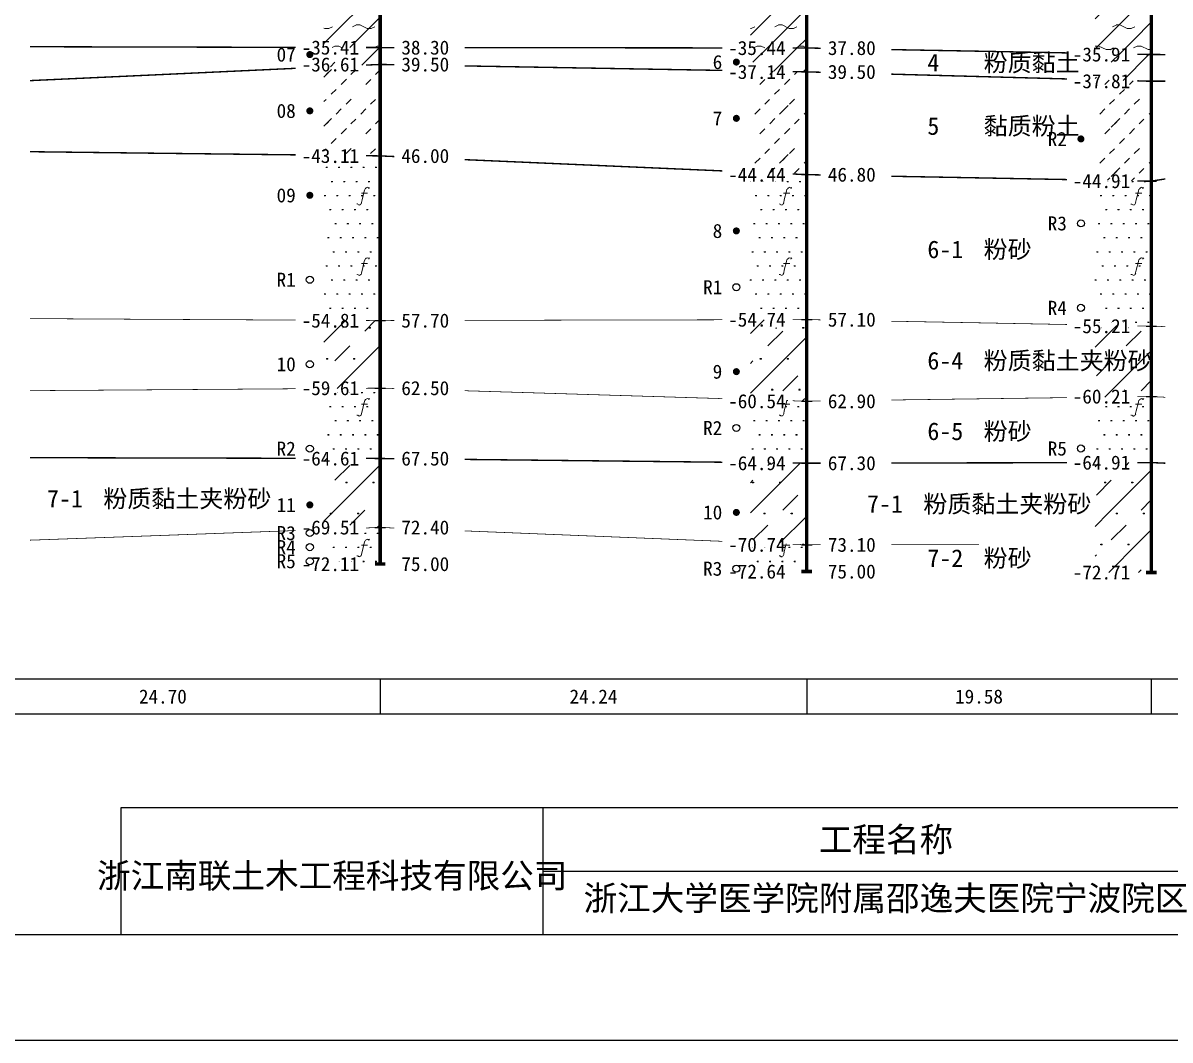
# Model space of a CAD drawing. Extents: x -37 to 3540, y -1485 to 297.
# Drawn here: x 2604 to 2767, y -1188 to -1043.5 of the extents above; entities that cross this region are included whole.
import ezdxf
from ezdxf.enums import TextEntityAlignment as Align

# ---------------------------------------------------------------- set-up
doc = ezdxf.new("R2010")
doc.units = 0
doc.layers.get('0').update_dxf_attribs({"linetype": 'CONTINUOUS'})
for name, color, linetype in [('FRAME', 7, 'CONTINUOUS'), ('HOLE', 41, 'CONTINUOUS'), ('RULER', 7, 'CONTINUOUS'), ('SAMPLE', 1, 'CONTINUOUS'), ('STRATUM', 241, 'CONTINUOUS')]:
    doc.layers.add(name, color=color, linetype=linetype)
doc.layers.add('HATCH', color=7, linetype='CONTINUOUS', lineweight=13)
doc.styles.add('ST', font='')
doc.styles.get('ST').set_extended_font_data('SimSun')
pattern_1 = [(45, (2352.4367, -1188), (-2.12132, 2.12132), [10, 0]), (26.565, (2353.5108, -1188.2536), (5.999823, 5.999812), [0.567, -12.849]), (0, (2352.944, -1188.2536), (0, 6), [0.567, -5.433]), (26.565, (2350.8554, -1188), (5.999823, 5.999812), [0.567, -12.849]), (0, (2351.3625, -1187.7464), (0, 6), [0.567, -5.433]), (153.435, (2352.9438, -1188.2536), (-5.999818, -5e-06), [1.134, -12.2826]), (26.565, (2356.5108, -1185.2536), (5.999823, 5.999812), [0.567, -12.849]), (0, (2355.944, -1185.2536), (0, 6), [0.567, -5.433]), (26.565, (2353.8554, -1185), (5.999823, 5.999812), [0.567, -12.849]), (0, (2354.3625, -1184.7464), (0, 6), [0.567, -5.433]), (153.435, (2355.9438, -1185.2536), (-5.999818, -5e-06), [1.134, -12.2826])]
pattern_2 = [(45, (2352.4367, -1188), (-4.24264, 4.24264), [10, 0]), (45, (2353.4977, -1191.182), (-2.12132, 6.36396), [3, -3])]
pattern_3 = [(45, (2352.4367, -1188), (-6e-07, 6.99998), [0.9473, -8.9522]), (45, (2353.8367, -1186.6), (-6e-07, 6.99998), [0.9869, -8.9126]), (45, (2355.2367, -1185.2), (-6e-07, 6.99998), [1.06018, -8.83931]), (45, (2356.6367, -1183.8), (-6e-07, 6.99998), [0.94918, -8.95032]), (45, (2358.0367, -1182.4), (-6e-07, 6.99998), [1.0365, -8.86299]), (45, (2355.9367, -1188), (-6e-07, 6.99998), [1.01335, -8.88615]), (45, (2357.3367, -1186.6), (-6e-07, 6.99998), [1.07896, -12.12037]), (45, (2358.7367, -1185.2), (-6e-07, 6.99998), [0.99882, -8.90067]), (45, (2353.1367, -1183.8), (-4e-07, 6.99998), [1.05533, -8.84416]), (45, (2354.5367, -1182.4), (-4e-07, 6.99998), [1.0365, -8.86299])]
pattern_4 = [(82.875, (2351.602, -1189.206), (0.0003693, 10.0001764), [0.08929, -80.53371]), (143.13, (2351.703, -1189.2818), (-29.999964, 20.000054), [0.12627, -49.87373]), (172.875, (2351.8803, -1189.304), (-70.0002457, 9.9996603), [0.17857, -80.44443]), (206.565, (2352.0587, -1189.2147), (-9.999705, -9.999687), [0.19954, -22.16046]), (243.435, (2352.148, -1189.0363), (9e-06, -9.999696), [0.19954, -22.16146]), (255.964, (2352.2373, -1188.679), (-0.0002, -9.999501), [0.36813, -40.86287]), (255.964, (2352.5473, -1187.439), (-0.0002, -9.999501), [1.27838, -39.95262]), (255.964, (2352.6158, -1187.165), (-0.0002, -9.999501), [0.28235, -40.94865]), (216.87, (2352.806, -1186.9108), (-9.999982, -10.000018), [0.12627, -49.87373]), (243.435, (2352.705, -1186.9865), (9e-06, -9.999696), [0.19954, -22.16146]), (206.565, (2352.9845, -1186.8215), (-9.999705, -9.999687), [0.19954, -22.16046]), (172.875, (2353.1617, -1186.8437), (-70.0002457, 9.9996603), [0.17857, -80.44443]), (143.13, (2353.2627, -1186.9194), (-29.999964, 20.000054), [0.12627, -49.87373]), (82.875, (2353.2516, -1187.008), (0.0003693, 10.0001764), [0.08929, -80.53371]), (0, (2352.107, -1187.66), (0, 10), [0.89286, -9.10714]), (0, (2352.4617, -1188), (1, 2), [0, -1.75]), (0, (2352.4367, -1187.975), (1, 2), [0, -1.75]), (0, (2352.4367, -1188), (1, 2), [0, -1.75]), (0, (2352.4117, -1188), (1, 2), [0, -1.75]), (0, (2352.4367, -1188.025), (1, 2), [0, -1.75])]
pattern_5 = [(82.875, (2350.6005, -1190.6533), (0.000812, 22.000388), [0.1964, -177.1742]), (143.13, (2350.8228, -1190.82), (-65.99992, 44.00012), [0.2778, -109.7222]), (172.875, (2351.2126, -1190.8687), (-154.00054, 21.999253), [0.39285, -176.97775]), (206.565, (2351.605, -1190.672), (-21.99935, -21.99931), [0.439, -48.753]), (243.435, (2351.802, -1190.28), (2e-05, -21.99933), [0.439, -48.7552]), (255.964, (2351.998, -1189.494), (-0.00044, -21.9989), [0.8099, -89.8983]), (255.964, (2352.68, -1186.7656), (-0.00044, -21.9989), [2.8124, -87.8958]), (255.964, (2352.8307, -1186.163), (-0.00044, -21.9989), [0.6212, -90.087]), (216.87, (2353.2493, -1185.6037), (-21.99996, -22.00004), [0.2778, -109.7222]), (243.435, (2353.027, -1185.77), (2e-05, -21.99933), [0.439, -48.7552]), (206.565, (2353.642, -1185.407), (-21.99935, -21.99931), [0.439, -48.753]), (172.875, (2354.0317, -1185.456), (-154.00054, 21.999253), [0.39285, -176.97775]), (143.13, (2354.254, -1185.6228), (-65.99992, 44.00012), [0.2778, -109.7222]), (82.875, (2354.2296, -1185.8177), (0.000812, 22.000388), [0.1964, -177.1742]), (0, (2351.711, -1187.252), (0, 22), [1.9643, -20.0357]), (0, (2352.4917, -1188), (2.2, 4.4), [0, -3.85]), (0, (2352.4367, -1187.945), (2.2, 4.4), [0, -3.85]), (0, (2352.4367, -1188), (2.2, 4.4), [0, -3.85]), (0, (2352.3817, -1188), (2.2, 4.4), [0, -3.85]), (0, (2352.4367, -1188.055), (2.2, 4.4), [0, -3.85])]

# ---------------------------------------------------------------- blocks, each defined once
blk = doc.blocks.new('图签_A3长')
for p, q in [((0, 18), (-380, 18)), ((-380, 18), (-380, 0)), ((-320, 0), (-320, 18)), ((-320, 9), (0, 9)), ((-380, 0), (0, 0))]:
    blk.add_line(p, q)
at = {"style": 'ST'}
blk.add_text('工程名称', height=3.5, dxfattribs=at).set_placement((-271.3, 13.5), align=Align.MIDDLE_CENTER)
for tag, p in [('01＿单位名称', (-349.98, 8.36)), ('02＿工程名称', (-271.3, 5.16)), ('04＿工程编号', (-176.51, 4.65)), ('05＿日期', (-35.59, 4.65)), ('06＿图号', (-11.16, 4.91))]:
    blk.add_attdef(tag, text='', height=3.5, dxfattribs=at).set_placement(p, align=Align.MIDDLE_CENTER)
at = {"style": 'ST', "width": 0.85}
blk.add_attdef('03＿图件名称', text='', height=3, dxfattribs=at).set_placement((-205.49, 5.05), align=Align.MIDDLE_CENTER)
blk = doc.blocks.new('SampleSoilUndisturbed')
at = {"const_width": 0.5}
blk.add_lwpolyline([(-0.25, 0, 1), (0.25, 0, 1)], format="xyb", close=True, dxfattribs=at)
blk = doc.blocks.new('SampleSoilDisturbed')
blk.add_circle((0, 0), 0.5)

msp = doc.modelspace()

# ---------------------------------------------------------------- hatches: boundary and pattern name
at = {"layer": 'HATCH'}
h = msp.add_hatch(dxfattribs=at)
h.set_pattern_fill('YNNT', color=251, style=0)
h.set_pattern_definition(pattern_1)
h.paths.add_polyline_path([(2654.8, -1031.35), (2646.8, -1031.77), (2646.8, -1046.93), (2654.8, -1046.95)])
h.paths.add_polyline_path([(2642.73, -1048.44), (2652.29, -1048.44), (2652.29, -1045.5), (2642.73, -1045.5)], flags=9)
h.paths.add_polyline_path([(2642.73, -1032.84), (2652.29, -1032.84), (2652.29, -1029.9), (2642.73, -1029.9)], flags=9)
h = msp.add_hatch(dxfattribs=at)
h.set_pattern_fill('YNNT', color=251, style=0)
h.set_pattern_definition(pattern_1)
h.paths.add_polyline_path([(2764.36, -1030.93), (2756.36, -1031.31), (2756.36, -1047.78), (2764.36, -1047.93)])
h.paths.add_polyline_path([(2739.72, -1042.29), (2759.23, -1042.29), (2759.23, -1037.4), (2739.72, -1037.4)], flags=9)
h.paths.add_polyline_path([(2752.29, -1049.42), (2761.85, -1049.42), (2761.85, -1046.49), (2752.29, -1046.49)], flags=9)
h.paths.add_polyline_path([(2752.29, -1032.42), (2761.84, -1032.42), (2761.84, -1029.5), (2752.29, -1029.5)], flags=9)
h = msp.add_hatch(dxfattribs=at)
h.set_pattern_fill('YNNT', color=251, style=0)
h.set_pattern_definition(pattern_1)
h.paths.add_polyline_path([(2715.4, -1033.21), (2707.4, -1032.96), (2707.4, -1047), (2715.4, -1047.01)])
h.paths.add_polyline_path([(2703.33, -1048.5), (2712.89, -1048.5), (2712.89, -1045.56), (2703.33, -1045.56)], flags=9)
h.paths.add_polyline_path([(2703.33, -1034.7), (2712.89, -1034.7), (2712.89, -1031.76), (2703.33, -1031.76)], flags=9)
h = msp.add_hatch(dxfattribs=at)
h.set_pattern_fill('FZNT', color=32, style=0)
h.set_pattern_definition(pattern_2)
h.paths.add_polyline_path([(2654.8, -1046.95), (2646.8, -1046.93), (2646.8, -1049.72), (2654.8, -1049.35)])
h.paths.add_polyline_path([(2642.73, -1050.84), (2652.29, -1050.84), (2652.29, -1047.9), (2642.73, -1047.9)], flags=9)
h.paths.add_polyline_path([(2642.73, -1048.44), (2652.29, -1048.44), (2652.29, -1045.5), (2642.73, -1045.5)], flags=9)
h = msp.add_hatch(dxfattribs=at)
h.set_pattern_fill('FZNT', color=32, style=0)
h.set_pattern_definition(pattern_2)
h.paths.add_polyline_path([(2715.4, -1047.01), (2714.65, -1047.01), (2707.4, -1047), (2707.4, -1050.27), (2715.4, -1050.41)])
h.paths.add_polyline_path([(2703.33, -1051.9), (2712.89, -1051.9), (2712.89, -1048.96), (2703.33, -1048.96)], flags=9)
h.paths.add_polyline_path([(2703.33, -1048.5), (2712.89, -1048.5), (2712.89, -1045.56), (2703.33, -1045.56)], flags=9)
h = msp.add_hatch(dxfattribs=at)
h.set_pattern_fill('NZFT', color=52, style=0)
h.set_pattern_definition(pattern_3)
h.paths.add_polyline_path([(2654.8, -1049.35), (2646.8, -1049.72), (2646.8, -1062.25), (2654.8, -1062.35)])
h.paths.add_polyline_path([(2642.73, -1063.84), (2652.29, -1063.84), (2652.29, -1060.9), (2642.73, -1060.9)], flags=9)
h.paths.add_polyline_path([(2642.73, -1050.84), (2652.29, -1050.84), (2652.29, -1047.9), (2642.73, -1047.9)], flags=9)
h = msp.add_hatch(dxfattribs=at)
h.set_pattern_fill('FZNT', color=32, style=0)
h.set_pattern_definition(pattern_2)
h.paths.add_polyline_path([(2764.36, -1047.93), (2756.36, -1047.78), (2756.36, -1051.52), (2764.36, -1051.73)])
h.paths.add_polyline_path([(2752.29, -1053.22), (2761.85, -1053.22), (2761.85, -1050.29), (2752.29, -1050.29)], flags=9)
h.paths.add_polyline_path([(2752.29, -1049.42), (2761.85, -1049.42), (2761.85, -1046.49), (2752.29, -1046.49)], flags=9)
h = msp.add_hatch(dxfattribs=at)
h.set_pattern_fill('NZFT', color=52, style=0)
h.set_pattern_definition(pattern_3)
h.paths.add_polyline_path([(2715.4, -1050.41), (2707.4, -1050.27), (2707.4, -1064.66), (2715.4, -1065.01)])
h.paths.add_polyline_path([(2703.34, -1066.49), (2712.89, -1066.49), (2712.89, -1063.59), (2703.34, -1063.59)], flags=9)
h.paths.add_polyline_path([(2703.33, -1051.9), (2712.89, -1051.9), (2712.89, -1048.96), (2703.33, -1048.96)], flags=9)
h = msp.add_hatch(dxfattribs=at)
h.set_pattern_fill('NZFT', color=52, style=0)
h.set_pattern_definition(pattern_3)
h.paths.add_polyline_path([(2764.36, -1051.73), (2756.36, -1051.52), (2756.36, -1065.78), (2764.36, -1065.93)])
h.paths.add_polyline_path([(2752.29, -1067.42), (2761.85, -1067.42), (2761.85, -1064.49), (2752.29, -1064.49)], flags=9)
h.paths.add_polyline_path([(2752.29, -1053.22), (2761.85, -1053.22), (2761.85, -1050.29), (2752.29, -1050.29)], flags=9)
h = msp.add_hatch(dxfattribs=at)
h.set_pattern_fill('FS', color=142, style=0)
h.set_pattern_definition(pattern_4)
h.paths.add_polyline_path([(2654.8, -1062.35), (2646.8, -1062.25), (2646.8, -1085.7), (2654.8, -1085.75)])
h.paths.add_polyline_path([(2642.73, -1087.24), (2652.29, -1087.24), (2652.29, -1084.3), (2642.73, -1084.3)], flags=9)
h.paths.add_polyline_path([(2642.73, -1063.84), (2652.29, -1063.84), (2652.29, -1060.9), (2642.73, -1060.9)], flags=9)
h = msp.add_hatch(dxfattribs=at)
h.set_pattern_fill('FS', color=142, style=0)
h.set_pattern_definition(pattern_4)
h.paths.add_polyline_path([(2715.4, -1065.01), (2707.4, -1064.66), (2707.4, -1085.63), (2715.4, -1085.61)])
h.paths.add_polyline_path([(2703.34, -1087.09), (2712.89, -1087.09), (2712.89, -1084.19), (2703.34, -1084.19)], flags=9)
h.paths.add_polyline_path([(2703.34, -1066.49), (2712.89, -1066.49), (2712.89, -1063.59), (2703.34, -1063.59)], flags=9)
h = msp.add_hatch(dxfattribs=at)
h.set_pattern_fill('FS', color=142, style=0)
h.set_pattern_definition(pattern_4)
h.paths.add_polyline_path([(2764.36, -1065.93), (2756.36, -1065.78), (2756.36, -1086.38), (2764.36, -1086.54)])
h.paths.add_polyline_path([(2752.29, -1088.02), (2761.84, -1088.02), (2761.84, -1085.1), (2752.29, -1085.1)], flags=9)
h.paths.add_polyline_path([(2752.29, -1067.42), (2761.85, -1067.42), (2761.85, -1064.49), (2752.29, -1064.49)], flags=9)
h = msp.add_hatch(dxfattribs=at)
h.set_pattern_fill('FZNT', color=32, style=0)
h.set_pattern_definition(pattern_2)
h.paths.add_polyline_path([(2654.8, -1085.75), (2646.8, -1085.7), (2646.8, -1095.41), (2654.8, -1095.35)])
h.paths.add_polyline_path([(2642.73, -1096.84), (2652.29, -1096.84), (2652.29, -1093.9), (2642.73, -1093.9)], flags=9)
h.paths.add_polyline_path([(2642.73, -1087.24), (2652.29, -1087.24), (2652.29, -1084.3), (2642.73, -1084.3)], flags=9)
h = msp.add_hatch(dxfattribs=at)
h.set_pattern_fill('FS', color=32, scale=2.2, style=0)
h.set_pattern_definition(pattern_5)
h.paths.add_polyline_path([(2654.8, -1085.75), (2646.8, -1085.7), (2646.8, -1095.41), (2654.8, -1095.35)])
h.paths.add_polyline_path([(2642.73, -1096.84), (2652.29, -1096.84), (2652.29, -1093.9), (2642.73, -1093.9)], flags=9)
h.paths.add_polyline_path([(2642.73, -1087.24), (2652.29, -1087.24), (2652.29, -1084.3), (2642.73, -1084.3)], flags=9)
h = msp.add_hatch(dxfattribs=at)
h.set_pattern_fill('FZNT', color=32, style=0)
h.set_pattern_definition(pattern_2)
h.paths.add_polyline_path([(2715.4, -1085.61), (2707.4, -1085.63), (2707.4, -1096.96), (2715.4, -1097.21)])
h.paths.add_polyline_path([(2703.33, -1098.7), (2712.89, -1098.7), (2712.89, -1095.76), (2703.33, -1095.76)], flags=9)
h.paths.add_polyline_path([(2703.34, -1087.09), (2712.89, -1087.09), (2712.89, -1084.19), (2703.34, -1084.19)], flags=9)
h = msp.add_hatch(dxfattribs=at)
h.set_pattern_fill('FS', color=32, scale=2.2, style=0)
h.set_pattern_definition(pattern_5)
h.paths.add_polyline_path([(2715.4, -1085.61), (2707.4, -1085.63), (2707.4, -1096.96), (2715.4, -1097.21)])
h.paths.add_polyline_path([(2703.33, -1098.7), (2712.89, -1098.7), (2712.89, -1095.76), (2703.33, -1095.76)], flags=9)
h.paths.add_polyline_path([(2703.34, -1087.09), (2712.89, -1087.09), (2712.89, -1084.19), (2703.34, -1084.19)], flags=9)
h = msp.add_hatch(dxfattribs=at)
h.set_pattern_fill('FZNT', color=32, style=0)
h.set_pattern_definition(pattern_2)
h.paths.add_polyline_path([(2764.36, -1086.54), (2756.36, -1086.38), (2756.36, -1096.65), (2764.36, -1096.54)])
h.paths.add_polyline_path([(2739.71, -1093.89), (2766.39, -1093.89), (2766.39, -1088.95), (2739.71, -1088.95)], flags=9)
h.paths.add_polyline_path([(2752.29, -1098.02), (2761.85, -1098.02), (2761.85, -1095.09), (2752.29, -1095.09)], flags=9)
h.paths.add_polyline_path([(2752.29, -1088.02), (2761.84, -1088.02), (2761.84, -1085.1), (2752.29, -1085.1)], flags=9)
h = msp.add_hatch(dxfattribs=at)
h.set_pattern_fill('FS', color=32, scale=2.2, style=0)
h.set_pattern_definition(pattern_5)
h.paths.add_polyline_path([(2764.36, -1086.54), (2756.36, -1086.38), (2756.36, -1096.65), (2764.36, -1096.54)])
h.paths.add_polyline_path([(2739.71, -1093.89), (2766.39, -1093.89), (2766.39, -1088.95), (2739.71, -1088.95)], flags=9)
h.paths.add_polyline_path([(2752.29, -1098.02), (2761.85, -1098.02), (2761.85, -1095.09), (2752.29, -1095.09)], flags=9)
h.paths.add_polyline_path([(2752.29, -1088.02), (2761.84, -1088.02), (2761.84, -1085.1), (2752.29, -1085.1)], flags=9)
h = msp.add_hatch(dxfattribs=at)
h.set_pattern_fill('FS', color=142, style=0)
h.set_pattern_definition(pattern_4)
h.paths.add_polyline_path([(2654.8, -1095.35), (2646.8, -1095.41), (2646.8, -1105.33), (2654.8, -1105.35)])
h.paths.add_polyline_path([(2642.73, -1106.84), (2652.29, -1106.84), (2652.29, -1103.9), (2642.73, -1103.9)], flags=9)
h.paths.add_polyline_path([(2642.73, -1096.84), (2652.29, -1096.84), (2652.29, -1093.9), (2642.73, -1093.9)], flags=9)
h = msp.add_hatch(dxfattribs=at)
h.set_pattern_fill('FS', color=142, style=0)
h.set_pattern_definition(pattern_4)
h.paths.add_polyline_path([(2764.36, -1096.54), (2756.36, -1096.65), (2756.36, -1105.95), (2764.36, -1105.93)])
h.paths.add_polyline_path([(2752.29, -1107.42), (2761.85, -1107.42), (2761.85, -1104.49), (2752.29, -1104.49)], flags=9)
h.paths.add_polyline_path([(2752.29, -1098.02), (2761.85, -1098.02), (2761.85, -1095.09), (2752.29, -1095.09)], flags=9)
h = msp.add_hatch(dxfattribs=at)
h.set_pattern_fill('FS', color=142, style=0)
h.set_pattern_definition(pattern_4)
h.paths.add_polyline_path([(2715.4, -1097.21), (2707.4, -1096.96), (2707.4, -1105.92), (2715.4, -1106.01)])
h.paths.add_polyline_path([(2703.33, -1107.5), (2712.89, -1107.5), (2712.89, -1104.56), (2703.33, -1104.56)], flags=9)
h.paths.add_polyline_path([(2703.33, -1098.7), (2712.89, -1098.7), (2712.89, -1095.76), (2703.33, -1095.76)], flags=9)
h = msp.add_hatch(dxfattribs=at)
h.set_pattern_fill('FZNT', color=32, style=0)
h.set_pattern_definition(pattern_2)
h.paths.add_polyline_path([(2654.8, -1105.35), (2646.8, -1105.33), (2646.8, -1115.44), (2654.8, -1115.15)])
h.paths.add_polyline_path([(2642.73, -1116.64), (2652.29, -1116.64), (2652.29, -1113.7), (2642.73, -1113.7)], flags=9)
h.paths.add_polyline_path([(2642.73, -1106.84), (2652.29, -1106.84), (2652.29, -1103.9), (2642.73, -1103.9)], flags=9)
h = msp.add_hatch(dxfattribs=at)
h.set_pattern_fill('FS', color=32, scale=2.2, style=0)
h.set_pattern_definition(pattern_5)
h.paths.add_polyline_path([(2654.8, -1105.35), (2646.8, -1105.33), (2646.8, -1115.44), (2654.8, -1115.15)])
h.paths.add_polyline_path([(2642.73, -1116.64), (2652.29, -1116.64), (2652.29, -1113.7), (2642.73, -1113.7)], flags=9)
h.paths.add_polyline_path([(2642.73, -1106.84), (2652.29, -1106.84), (2652.29, -1103.9), (2642.73, -1103.9)], flags=9)
h = msp.add_hatch(dxfattribs=at)
h.set_pattern_fill('FZNT', color=32, style=0)
h.set_pattern_definition(pattern_2)
h.paths.add_polyline_path([(2715.4, -1106.01), (2707.4, -1105.92), (2707.4, -1117.28), (2715.4, -1117.61)])
h.paths.add_polyline_path([(2703.33, -1119.1), (2712.89, -1119.1), (2712.89, -1116.16), (2703.33, -1116.16)], flags=9)
h.paths.add_polyline_path([(2703.33, -1107.5), (2712.89, -1107.5), (2712.89, -1104.56), (2703.33, -1104.56)], flags=9)
h = msp.add_hatch(dxfattribs=at)
h.set_pattern_fill('FS', color=32, scale=2.2, style=0)
h.set_pattern_definition(pattern_5)
h.paths.add_polyline_path([(2715.4, -1106.01), (2707.4, -1105.92), (2707.4, -1117.28), (2715.4, -1117.61)])
h.paths.add_polyline_path([(2703.33, -1119.1), (2712.89, -1119.1), (2712.89, -1116.16), (2703.33, -1116.16)], flags=9)
h.paths.add_polyline_path([(2703.33, -1107.5), (2712.89, -1107.5), (2712.89, -1104.56), (2703.33, -1104.56)], flags=9)
h = msp.add_hatch(dxfattribs=at)
h.set_pattern_fill('FZNT', color=32, style=0)
h.set_pattern_definition(pattern_2)
h.paths.add_polyline_path([(2764.36, -1105.93), (2756.36, -1105.95), (2756.36, -1121.54), (2764.36, -1121.54)])
h.paths.add_polyline_path([(2731.15, -1114.24), (2757.82, -1114.24), (2757.82, -1109.3), (2731.15, -1109.3)], flags=9)
h.paths.add_polyline_path([(2752.29, -1123.02), (2761.84, -1123.02), (2761.84, -1120.1), (2752.29, -1120.1)], flags=9)
h.paths.add_polyline_path([(2752.29, -1107.42), (2761.85, -1107.42), (2761.85, -1104.49), (2752.29, -1104.49)], flags=9)
h = msp.add_hatch(dxfattribs=at)
h.set_pattern_fill('FS', color=32, scale=2.2, style=0)
h.set_pattern_definition(pattern_5)
h.paths.add_polyline_path([(2764.36, -1105.93), (2756.36, -1105.95), (2756.36, -1121.54), (2764.36, -1121.54)])
h.paths.add_polyline_path([(2731.15, -1114.24), (2757.82, -1114.24), (2757.82, -1109.3), (2731.15, -1109.3)], flags=9)
h.paths.add_polyline_path([(2752.29, -1123.02), (2761.84, -1123.02), (2761.84, -1120.1), (2752.29, -1120.1)], flags=9)
h.paths.add_polyline_path([(2752.29, -1107.42), (2761.85, -1107.42), (2761.85, -1104.49), (2752.29, -1104.49)], flags=9)
h = msp.add_hatch(dxfattribs=at)
h.set_pattern_fill('FS', color=142, style=0)
h.set_pattern_definition(pattern_4)
h.paths.add_polyline_path([(2654.8, -1115.15), (2646.8, -1115.44), (2646.8, -1120.35), (2654.8, -1120.35)])
h.paths.add_polyline_path([(2642.73, -1121.84), (2652.28, -1121.84), (2652.28, -1118.92), (2642.73, -1118.92)], flags=9)
h.paths.add_polyline_path([(2642.73, -1116.64), (2652.29, -1116.64), (2652.29, -1113.7), (2642.73, -1113.7)], flags=9)
h = msp.add_hatch(dxfattribs=at)
h.set_pattern_fill('FS', color=142, style=0)
h.set_pattern_definition(pattern_4)
h.paths.add_polyline_path([(2715.4, -1117.61), (2707.4, -1117.28), (2707.4, -1121.41), (2715.4, -1121.41)])
h.paths.add_polyline_path([(2703.33, -1122.9), (2712.89, -1122.9), (2712.89, -1119.96), (2703.33, -1119.96)], flags=9)
h.paths.add_polyline_path([(2703.33, -1119.1), (2712.89, -1119.1), (2712.89, -1116.16), (2703.33, -1116.16)], flags=9)

# ---------------------------------------------------------------- linework, layer by layer
at = {"layer": 'FRAME', "linetype": 'Continuous'}
msp.add_line((2160.07, -1173), (2997.96, -1173), dxfattribs=at)
at = {"layer": 'FRAME', "color": 245, "linetype": 'Continuous'}
msp.add_line((2140.07, -1188), (3017.96, -1188), dxfattribs=at)
at = {"layer": 'HOLE', "linetype": 'Continuous', "const_width": 0.5}
for points in [[(2654.8, -970.35), (2654.8, -1120.35)], [(2715.4, -971.41), (2715.4, -1121.41)], [(2764.36, -971.53), (2764.36, -1121.54)], [(2654.05, -1120.35), (2655.55, -1120.35)], [(2714.65, -1121.41), (2716.15, -1121.41)], [(2763.61, -1121.54), (2765.11, -1121.54)]]:
    msp.add_lwpolyline(points, dxfattribs=at)
at = {"layer": 'HOLE', "linetype": 'Continuous'}
for points in [[(2654.05, -1046.95), (2655.55, -1046.95)], [(2714.65, -1047.01), (2716.15, -1047.01)], [(2763.61, -1047.93), (2765.11, -1047.93)], [(2654.05, -1049.35), (2655.55, -1049.35)], [(2714.65, -1050.41), (2716.15, -1050.41)], [(2763.61, -1051.73), (2765.11, -1051.73)], [(2654.05, -1062.35), (2655.55, -1062.35)], [(2714.65, -1065.01), (2716.15, -1065.01)], [(2763.61, -1065.93), (2765.11, -1065.93)], [(2654.05, -1085.75), (2655.55, -1085.75)], [(2714.65, -1085.61), (2716.15, -1085.61)], [(2763.61, -1086.54), (2765.11, -1086.54)], [(2654.05, -1095.35), (2655.55, -1095.35)], [(2763.61, -1096.54), (2765.11, -1096.54)], [(2714.65, -1097.21), (2716.15, -1097.21)], [(2654.05, -1105.35), (2655.55, -1105.35)], [(2714.65, -1106.01), (2716.15, -1106.01)], [(2763.61, -1105.93), (2765.11, -1105.93)], [(2654.05, -1115.15), (2655.55, -1115.15)], [(2714.65, -1117.61), (2716.15, -1117.61)]]:
    msp.add_lwpolyline(points, dxfattribs=at)
at = {"layer": 'RULER', "linetype": 'Continuous'}
for points in [[(2593.05, -1136.68), (2654.8, -1136.68), (2654.8, -1141.68), (2593.05, -1141.68)], [(2654.8, -1136.68), (2715.4, -1136.68), (2715.4, -1141.68), (2654.8, -1141.68)], [(2715.4, -1136.68), (2764.36, -1136.68), (2764.36, -1141.68), (2715.4, -1141.68)], [(2764.36, -1136.68), (2806.08, -1136.68), (2806.08, -1141.68), (2764.36, -1141.68)]]:
    msp.add_lwpolyline(points, dxfattribs=at)
at = {"layer": 'STRATUM', "linetype": 'Continuous'}
for points, const_width in [([(2605.05, -1046.83), (2623.92, -1046.88), (2642.8, -1046.92)], 0.2), ([(2652.8, -1046.94), (2654.8, -1046.95), (2656.8, -1046.95)], 0.2), ([(2666.8, -1046.96), (2685.1, -1046.98), (2703.4, -1047)], 0.2), ([(2713.4, -1047.01), (2715.4, -1047.01), (2717.4, -1047.05)], 0.2), ([(2727.4, -1047.24), (2739.88, -1047.47), (2752.36, -1047.71)], 0.2), ([(2762.36, -1047.9), (2764.36, -1047.93), (2766.36, -1047.95)], 0.2), ([(2652.8, -1049.44), (2654.8, -1049.35), (2656.8, -1049.38)], 0.2), ([(2666.8, -1049.56), (2685.1, -1049.88), (2703.4, -1050.2)], 0.2), ([(2605.05, -1051.65), (2623.92, -1050.78), (2642.8, -1049.9)], 0.2), ([(2713.4, -1050.37), (2715.4, -1050.41), (2717.4, -1050.46)], 0.2), ([(2727.4, -1050.73), (2739.88, -1051.07), (2752.36, -1051.41)], 0.2), ([(2762.36, -1051.68), (2764.36, -1051.73), (2766.36, -1051.73)], 0.2), ([(2605.05, -1061.75), (2623.92, -1061.98), (2642.8, -1062.2)], 0.2), ([(2652.8, -1062.32), (2654.8, -1062.35), (2656.8, -1062.44)], 0.2), ([(2666.8, -1062.88), (2685.1, -1063.68), (2703.4, -1064.48)], 0.2), ([(2713.4, -1064.92), (2715.4, -1065.01), (2717.4, -1065.05)], 0.2), ([(2727.4, -1065.24), (2739.88, -1065.47), (2752.36, -1065.71)], 0.2), ([(2762.36, -1065.9), (2764.36, -1065.93), (2766.36, -1065.62)], 0.2), ([(2605.05, -1085.47), (2623.92, -1085.58), (2642.8, -1085.68)], 0.1), ([(2652.8, -1085.74), (2654.8, -1085.75), (2656.8, -1085.74)], 0.1), ([(2666.8, -1085.72), (2685.1, -1085.68), (2703.4, -1085.64)], 0.1), ([(2713.4, -1085.61), (2715.4, -1085.61), (2717.4, -1085.65)], 0.1), ([(2727.4, -1085.84), (2739.88, -1086.07), (2752.36, -1086.31)], 0.1), ([(2762.36, -1086.5), (2764.36, -1086.54), (2766.36, -1086.61)], 0.1), ([(2605.05, -1095.71), (2623.92, -1095.58), (2642.8, -1095.44)], 0.1), ([(2652.8, -1095.36), (2654.8, -1095.35), (2656.8, -1095.41)], 0.1), ([(2666.8, -1095.72), (2685.1, -1096.28), (2703.4, -1096.84)], 0.1), ([(2727.4, -1097.04), (2739.88, -1096.87), (2752.36, -1096.7)], 0.1), ([(2762.36, -1096.56), (2764.36, -1096.54), (2766.36, -1096.65)], 0.1), ([(2713.4, -1097.15), (2715.4, -1097.21), (2717.4, -1097.18)], 0.1), ([(2605.05, -1105.23), (2623.92, -1105.28), (2642.8, -1105.32)], 0.2), ([(2652.8, -1105.34), (2654.8, -1105.35), (2656.8, -1105.37)], 0.2), ([(2666.8, -1105.48), (2685.1, -1105.68), (2703.4, -1105.88)], 0.2), ([(2713.4, -1105.99), (2715.4, -1106.01), (2717.4, -1106.01)], 0.2), ([(2727.4, -1105.99), (2739.88, -1105.97), (2752.36, -1105.95)], 0.2), ([(2762.36, -1105.94), (2764.36, -1105.93), (2766.36, -1106.02)], 0.2), ([(2605.05, -1116.96), (2623.92, -1116.28), (2642.8, -1115.59)], 0.1), ([(2652.8, -1115.22), (2654.8, -1115.15), (2656.8, -1115.23)], 0.1), ([(2666.8, -1115.64), (2685.1, -1116.38), (2703.4, -1117.12)], 0.1), ([(2713.4, -1117.53), (2715.4, -1117.61), (2717.4, -1117.61)], 0.1), ([(2727.4, -1117.61), (2727.64, -1117.61), (2739.88, -1117.61)], 0.1)]:
    msp.add_lwpolyline(points, dxfattribs=dict(at, const_width=const_width))

# ---------------------------------------------------------------- block references
at = {"layer": 'FRAME'}
ref = msp.add_blockref('图签_A3长', (2997.96, -1173), dxfattribs=at)
ref.add_attrib('01＿单位名称', '浙江南联土木工程科技有限公司', dxfattribs={"layer": '0', "height": 3.5, "style": 'ST'}).set_placement((2647.98, -1164.64), align=Align.MIDDLE_CENTER)
ref.add_attrib('02＿工程名称', '浙江大学医学院附属邵逸夫医院宁波院区', dxfattribs={"layer": '0', "height": 3.5, "style": 'ST'}).set_placement((2726.66, -1167.84), align=Align.MIDDLE_CENTER)
at = {"layer": 'SAMPLE'}
for name, p in [('SampleSoilUndisturbed', (2644.8, -1047.95)), ('SampleSoilUndisturbed', (2705.4, -1049.01)), ('SampleSoilUndisturbed', (2644.8, -1055.95)), ('SampleSoilUndisturbed', (2705.4, -1057.01)), ('SampleSoilUndisturbed', (2754.36, -1059.94)), ('SampleSoilUndisturbed', (2644.8, -1067.95)), ('SampleSoilDisturbed', (2754.36, -1071.94)), ('SampleSoilUndisturbed', (2705.4, -1073.01)), ('SampleSoilDisturbed', (2644.8, -1079.95)), ('SampleSoilDisturbed', (2705.4, -1081.01)), ('SampleSoilDisturbed', (2754.36, -1083.94)), ('SampleSoilDisturbed', (2644.8, -1091.95)), ('SampleSoilUndisturbed', (2705.4, -1093.01)), ('SampleSoilDisturbed', (2705.4, -1101.01)), ('SampleSoilDisturbed', (2644.8, -1103.95)), ('SampleSoilDisturbed', (2754.36, -1103.93)), ('SampleSoilUndisturbed', (2644.8, -1111.95)), ('SampleSoilUndisturbed', (2705.4, -1113.01)), ('SampleSoilDisturbed', (2644.8, -1115.95)), ('SampleSoilDisturbed', (2644.8, -1117.95)), ('SampleSoilDisturbed', (2644.8, -1119.95)), ('SampleSoilDisturbed', (2705.4, -1121.01))]:
    msp.add_blockref(name, p, dxfattribs=at)

# ---------------------------------------------------------------- texts
at = {"layer": 'HOLE', "style": 'ST'}
for s, p in [('-35.41', (2651.8, -1046.95)), ('-35.44', (2712.4, -1047.01)), ('-35.91', (2761.36, -1047.93)), ('-36.61', (2651.8, -1049.35)), ('-37.14', (2712.4, -1050.41)), ('-37.81', (2761.36, -1051.73)), ('-43.11', (2651.8, -1062.35)), ('-44.44', (2712.4, -1065.01)), ('-44.91', (2761.36, -1065.93)), ('-54.81', (2651.8, -1085.75)), ('-54.74', (2712.4, -1085.61)), ('-55.21', (2761.36, -1086.54)), ('-59.61', (2651.8, -1095.35)), ('-60.54', (2712.4, -1097.21)), ('-60.21', (2761.36, -1096.54)), ('-64.61', (2651.8, -1105.35)), ('-64.94', (2712.4, -1106.01)), ('-64.91', (2761.36, -1105.93)), ('-69.51', (2651.8, -1115.15)), ('-70.74', (2712.4, -1117.61)), ('-72.11', (2651.8, -1120.35)), ('-72.64', (2712.4, -1121.41)), ('-72.71', (2761.36, -1121.54))]:
    msp.add_text(s, height=2, dxfattribs=at).set_placement(p, align=Align.MIDDLE_RIGHT)
for s, p in [('38.30', (2657.8, -1046.95)), ('37.80', (2718.4, -1047.01)), ('39.50', (2657.8, -1049.35)), ('39.50', (2718.4, -1050.41)), ('46.00', (2657.8, -1062.35)), ('46.80', (2718.4, -1065.01)), ('57.70', (2657.8, -1085.75)), ('57.10', (2718.4, -1085.61)), ('62.50', (2657.8, -1095.35)), ('62.90', (2718.4, -1097.21)), ('67.50', (2657.8, -1105.35)), ('67.30', (2718.4, -1106.01)), ('72.40', (2657.8, -1115.15)), ('73.10', (2718.4, -1117.61)), ('75.00', (2657.8, -1120.35)), ('75.00', (2718.4, -1121.41))]:
    msp.add_text(s, height=2, dxfattribs=at).set_placement(p, align=Align.MIDDLE_LEFT)
at = {"layer": 'RULER', "style": 'ST'}
for s, p in [('24.70', (2623.92, -1139.18)), ('24.24', (2685.1, -1139.18)), ('19.58', (2739.88, -1139.18))]:
    msp.add_text(s, height=2, dxfattribs=at).set_placement(p, align=Align.MIDDLE_CENTER)
at = {"layer": 'SAMPLE', "style": 'ST'}
for s, p in [('07', (2642.8, -1047.95)), ('6', (2703.4, -1049.01)), ('08', (2642.8, -1055.95)), ('7', (2703.4, -1057.01)), ('R2', (2752.36, -1059.94)), ('09', (2642.8, -1067.95)), ('8', (2703.4, -1073.01)), ('R3', (2752.36, -1071.94)), ('R1', (2642.8, -1079.95)), ('R1', (2703.4, -1081.01)), ('R4', (2752.36, -1083.94)), ('10', (2642.8, -1091.95)), ('9', (2703.4, -1093.01)), ('R2', (2703.4, -1101.01)), ('R2', (2642.8, -1103.95)), ('R5', (2752.36, -1103.93)), ('11', (2642.8, -1111.95)), ('10', (2703.4, -1113.01)), ('R3', (2642.8, -1115.95)), ('R4', (2642.8, -1117.95)), ('R5', (2642.8, -1119.95)), ('R3', (2703.4, -1121.01))]:
    msp.add_text(s, height=2, dxfattribs=at).set_placement(p, align=Align.MIDDLE_RIGHT)
at = {"layer": 'STRATUM', "style": 'ST'}
for s, p in [('4', (2732.54, -1049.1)), ('粉质黏土', (2740.54, -1049.1)), ('5', (2732.54, -1058.1)), ('黏质粉土', (2740.54, -1058.1)), ('粉砂', (2740.54, -1075.63)), ('6-1', (2732.54, -1075.63)), ('6-4', (2732.54, -1091.45)), ('粉质黏土夹粉砂', (2740.54, -1091.45)), ('粉砂', (2740.54, -1101.48)), ('6-5', (2732.54, -1101.48)), ('7-1', (2607.46, -1111.06)), ('粉质黏土夹粉砂', (2615.46, -1111.06)), ('7-1', (2723.97, -1111.8)), ('粉质黏土夹粉砂', (2731.97, -1111.8)), ('粉砂', (2740.54, -1119.51)), ('7-2', (2732.54, -1119.51))]:
    msp.add_text(s, height=2.5, dxfattribs=at).set_placement(p, align=Align.MIDDLE_LEFT)

doc.saveas('drawing.dxf')
